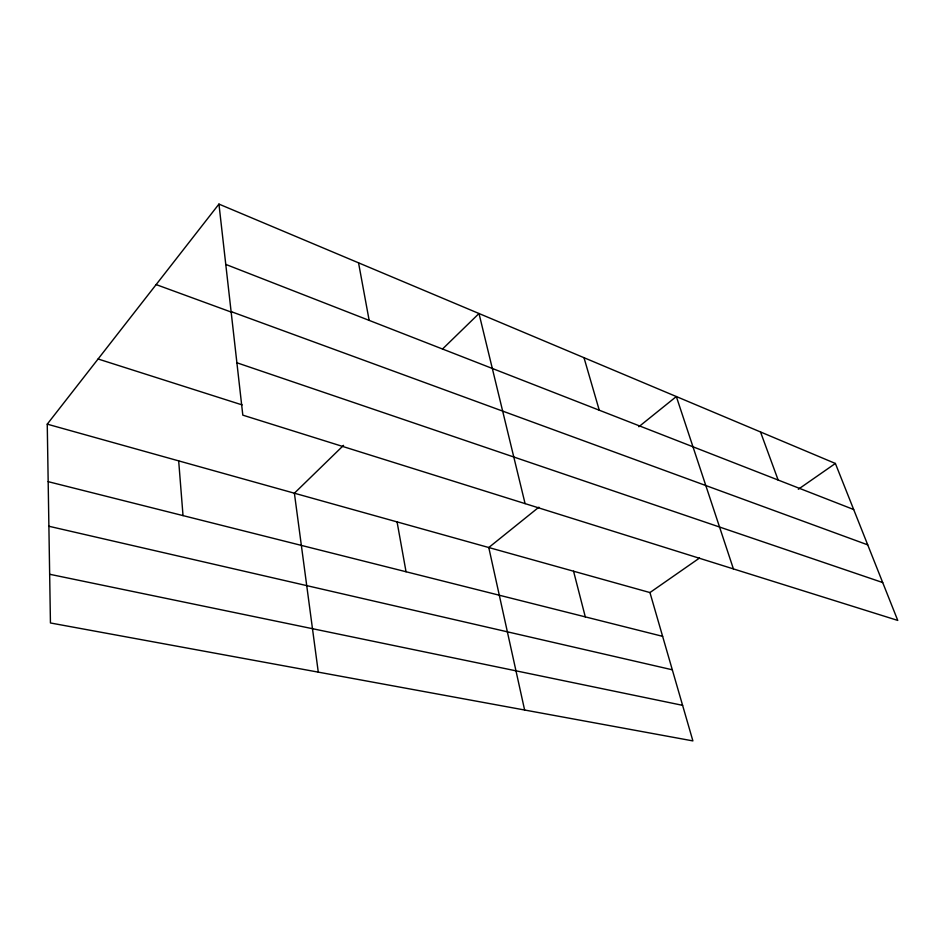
<?xml version="1.0" encoding="UTF-8"?>
<svg xmlns="http://www.w3.org/2000/svg" width="945" height="945" viewBox="0 0 945 945"><rect width="100%" height="100%" fill="white"/><g stroke="black" fill="none" stroke-linecap="round" stroke-linejoin="round"><path stroke-width="1.42" d="M47.25 424.151L649.947 592.562L692.898 740.904L50.439 622.968L47.25 424.151L218.945 204.096L835.38 463.463L897.75 620.416L242.818 415.15L218.945 204.096M343.555 445.355L294.391 493.207L318.276 672.131M442.543 349L478.997 313.516L525.089 503.614M538.886 507.181L488.778 547.521L524.617 710.014M638.832 426.738L676.336 396.546L733.414 568.902M649.947 592.562L699.489 558.058M798.312 489.262L835.38 463.463M49.66 574.265L682.597 705.336M48.892 526.259L672.308 669.792M48.171 481.655L662.622 636.339M98.091 358.994L242.133 404.909M236.9 362.774L882.701 582.545M231.1 311.602L867.723 544.863M156.138 284.587L232.281 312.464M225.772 264.411L853.678 509.52M760.512 431.959L778.137 480.025M583.998 357.694L599.26 410.201M573.556 571.217L585.298 616.872M358.545 262.828L369.152 320.379M397.065 521.9L406.043 571.749M178.676 460.877L183.023 515.604"/></g></svg>
